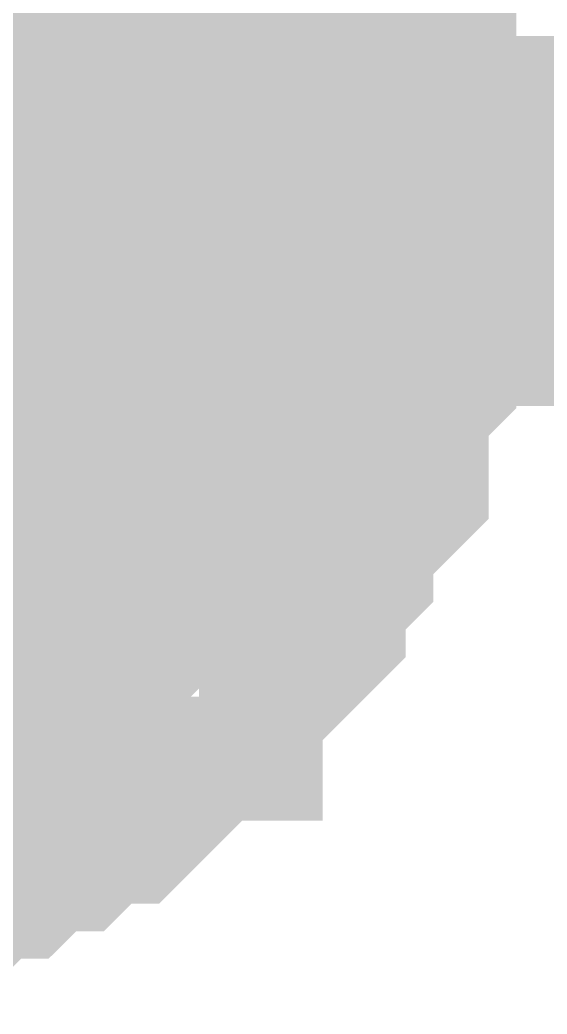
# Model space of a CAD drawing. Header units: inches. Extents: x 0 to 594, y 0 to 420.
# Drawn here: x 502.766 to 503.193, y 236.839 to 237.645 of the extents above; entities that cross this region are included whole.
import ezdxf

# ---------------------------------------------------------------- set-up
doc = ezdxf.new("R2010")
doc.units = ezdxf.units.IN
doc.layers.add('Sheet', color=255, linetype='Continuous')

msp = doc.modelspace()

# ---------------------------------------------------------------- linework, layer by layer
at = {"layer": 'Sheet'}
msp.add_lwpolyline([(502.24602, 237.50001, 0.508, 0.508, 1), (502.75402, 237.50001, 0.508, 0.508, 1)], format="xyseb", close=True, dxfattribs=at)
for points in [[(502.92896, 237.79544, 0.29972, 0.29972, 0), (502.92896, 237.77304, 0.29972, 0.29972, 0), (502.95136, 237.75064, 0.29972, 0.29972, 0), (502.95136, 237.72824, 0.29972, 0.29972, 0), (502.97376, 237.70585, 0.29972, 0.29972, 0), (502.97376, 237.68345, 0.29972, 0.29972, 0), (502.99615, 237.66105, 0.29972, 0.29972, 0), (502.99615, 237.63865, 0.29972, 0.29972, 0), (502.99615, 237.61625, 0.29972, 0.29972, 0), (503.01855, 237.59386, 0.29972, 0.29972, 0), (503.01855, 237.57146, 0.29972, 0.29972, 0), (503.01855, 237.52666, 0.29972, 0.29972, 0), (503.01855, 237.50427, 0.29972, 0.29972, 0), (503.01855, 237.48187, 0.29972, 0.29972, 0)], [(502.92896, 237.79544, 0.29972, 0.29972, 0), (502.92896, 237.77304, 0.29972, 0.29972, 0), (502.95136, 237.75064, 0.29972, 0.29972, 0), (502.95136, 237.72824, 0.29972, 0.29972, 0), (502.97376, 237.70585, 0.29972, 0.29972, 0), (502.97376, 237.68345, 0.29972, 0.29972, 0), (502.99615, 237.66105, 0.29972, 0.29972, 0), (502.99615, 237.63865, 0.29972, 0.29972, 0), (502.99615, 237.61625, 0.29972, 0.29972, 0), (503.01855, 237.59386, 0.29972, 0.29972, 0), (503.01855, 237.57146, 0.29972, 0.29972, 0), (503.01855, 237.52666, 0.29972, 0.29972, 0), (503.01855, 237.50427, 0.29972, 0.29972, 0), (503.01855, 237.48187, 0.29972, 0.29972, 0)], [(502.92896, 237.79544, 0.29972, 0.29972, 0), (502.92896, 237.77304, 0.29972, 0.29972, 0), (502.95136, 237.75064, 0.29972, 0.29972, 0), (502.95136, 237.72824, 0.29972, 0.29972, 0), (502.97376, 237.70585, 0.29972, 0.29972, 0), (502.97376, 237.68345, 0.29972, 0.29972, 0), (502.99615, 237.66105, 0.29972, 0.29972, 0), (502.99615, 237.63865, 0.29972, 0.29972, 0), (502.99615, 237.61625, 0.29972, 0.29972, 0), (503.01855, 237.59386, 0.29972, 0.29972, 0), (503.01855, 237.57146, 0.29972, 0.29972, 0), (503.01855, 237.52666, 0.29972, 0.29972, 0), (503.01855, 237.50427, 0.29972, 0.29972, 0), (503.01855, 237.48187, 0.29972, 0.29972, 0)], [(502.92896, 237.79544, 0.29972, 0.29972, 0), (502.92896, 237.77304, 0.29972, 0.29972, 0), (502.95136, 237.75064, 0.29972, 0.29972, 0), (502.95136, 237.72824, 0.29972, 0.29972, 0), (502.97376, 237.70585, 0.29972, 0.29972, 0), (502.97376, 237.68345, 0.29972, 0.29972, 0), (502.99615, 237.66105, 0.29972, 0.29972, 0), (502.99615, 237.63865, 0.29972, 0.29972, 0), (502.99615, 237.61625, 0.29972, 0.29972, 0), (503.01855, 237.59386, 0.29972, 0.29972, 0), (503.01855, 237.57146, 0.29972, 0.29972, 0), (503.01855, 237.52666, 0.29972, 0.29972, 0), (503.01855, 237.50427, 0.29972, 0.29972, 0), (503.01855, 237.48187, 0.29972, 0.29972, 0)], [(502.92896, 237.79544, 0.29972, 0.29972, 0), (502.92896, 237.77304, 0.29972, 0.29972, 0), (502.95136, 237.75064, 0.29972, 0.29972, 0), (502.95136, 237.72824, 0.29972, 0.29972, 0), (502.97376, 237.70585, 0.29972, 0.29972, 0), (502.97376, 237.68345, 0.29972, 0.29972, 0), (502.99615, 237.66105, 0.29972, 0.29972, 0), (502.99615, 237.63865, 0.29972, 0.29972, 0), (502.99615, 237.61625, 0.29972, 0.29972, 0), (503.01855, 237.59386, 0.29972, 0.29972, 0), (503.01855, 237.57146, 0.29972, 0.29972, 0), (503.01855, 237.52666, 0.29972, 0.29972, 0), (503.01855, 237.50427, 0.29972, 0.29972, 0), (503.01855, 237.48187, 0.29972, 0.29972, 0)], [(502.92896, 237.79544, 0.29972, 0.29972, 0), (502.92896, 237.77304, 0.29972, 0.29972, 0), (502.95136, 237.75064, 0.29972, 0.29972, 0), (502.95136, 237.72824, 0.29972, 0.29972, 0), (502.97376, 237.70585, 0.29972, 0.29972, 0), (502.97376, 237.68345, 0.29972, 0.29972, 0), (502.99615, 237.66105, 0.29972, 0.29972, 0), (502.99615, 237.63865, 0.29972, 0.29972, 0), (502.99615, 237.61625, 0.29972, 0.29972, 0), (503.01855, 237.59386, 0.29972, 0.29972, 0), (503.01855, 237.57146, 0.29972, 0.29972, 0), (503.01855, 237.52666, 0.29972, 0.29972, 0), (503.01855, 237.50427, 0.29972, 0.29972, 0), (503.01855, 237.48187, 0.29972, 0.29972, 0)], [(502.92896, 237.79544, 0.29972, 0.29972, 0), (502.92896, 237.77304, 0.29972, 0.29972, 0), (502.95136, 237.75064, 0.29972, 0.29972, 0), (502.95136, 237.72824, 0.29972, 0.29972, 0), (502.97376, 237.70585, 0.29972, 0.29972, 0), (502.97376, 237.68345, 0.29972, 0.29972, 0), (502.99615, 237.66105, 0.29972, 0.29972, 0), (502.99615, 237.63865, 0.29972, 0.29972, 0), (502.99615, 237.61625, 0.29972, 0.29972, 0), (503.01855, 237.59386, 0.29972, 0.29972, 0), (503.01855, 237.57146, 0.29972, 0.29972, 0), (503.01855, 237.52666, 0.29972, 0.29972, 0), (503.01855, 237.50427, 0.29972, 0.29972, 0), (503.01855, 237.48187, 0.29972, 0.29972, 0)], [(502.97376, 237.70585, 0.09906, 0.09906, 0), (502.97376, 237.68345, 0.09906, 0.09906, 0), (502.99615, 237.66105, 0.09906, 0.09906, 0), (502.99615, 237.63865, 0.09906, 0.09906, 0), (502.99615, 237.61625, 0.09906, 0.09906, 0), (503.01855, 237.59386, 0.09906, 0.09906, 0), (503.01855, 237.57146, 0.09906, 0.09906, 0), (503.01855, 237.52666, 0.09906, 0.09906, 0), (503.01855, 237.50427, 0.09906, 0.09906, 0), (503.01855, 237.48187, 0.09906, 0.09906, 0)], [(502.97376, 237.70585, 0.09906, 0.09906, 0), (502.97376, 237.68345, 0.09906, 0.09906, 0), (502.99615, 237.66105, 0.09906, 0.09906, 0), (502.99615, 237.63865, 0.09906, 0.09906, 0), (502.99615, 237.61625, 0.09906, 0.09906, 0), (503.01855, 237.59386, 0.09906, 0.09906, 0), (503.01855, 237.57146, 0.09906, 0.09906, 0), (503.01855, 237.52666, 0.09906, 0.09906, 0), (503.01855, 237.50427, 0.09906, 0.09906, 0), (503.01855, 237.48187, 0.09906, 0.09906, 0)], [(502.97376, 237.70585, 0.09906, 0.09906, 0), (502.97376, 237.68345, 0.09906, 0.09906, 0), (502.99615, 237.66105, 0.09906, 0.09906, 0), (502.99615, 237.63865, 0.09906, 0.09906, 0), (502.99615, 237.61625, 0.09906, 0.09906, 0), (503.01855, 237.59386, 0.09906, 0.09906, 0), (503.01855, 237.57146, 0.09906, 0.09906, 0), (503.01855, 237.52666, 0.09906, 0.09906, 0), (503.01855, 237.50427, 0.09906, 0.09906, 0), (503.01855, 237.48187, 0.09906, 0.09906, 0)], [(502.97376, 237.70585, 0.09906, 0.09906, 0), (502.97376, 237.68345, 0.09906, 0.09906, 0), (502.99615, 237.66105, 0.09906, 0.09906, 0), (502.99615, 237.63865, 0.09906, 0.09906, 0), (502.99615, 237.61625, 0.09906, 0.09906, 0), (503.01855, 237.59386, 0.09906, 0.09906, 0), (503.01855, 237.57146, 0.09906, 0.09906, 0), (503.01855, 237.52666, 0.09906, 0.09906, 0), (503.01855, 237.50427, 0.09906, 0.09906, 0), (503.01855, 237.48187, 0.09906, 0.09906, 0)], [(502.97376, 237.70585, 0.09906, 0.09906, 0), (502.97376, 237.68345, 0.09906, 0.09906, 0), (502.99615, 237.66105, 0.09906, 0.09906, 0), (502.99615, 237.63865, 0.09906, 0.09906, 0), (502.99615, 237.61625, 0.09906, 0.09906, 0), (503.01855, 237.59386, 0.09906, 0.09906, 0), (503.01855, 237.57146, 0.09906, 0.09906, 0), (503.01855, 237.52666, 0.09906, 0.09906, 0), (503.01855, 237.50427, 0.09906, 0.09906, 0), (503.01855, 237.48187, 0.09906, 0.09906, 0)], [(502.97376, 237.70585, 0.09906, 0.09906, 0), (502.97376, 237.68345, 0.09906, 0.09906, 0), (502.99615, 237.66105, 0.09906, 0.09906, 0), (502.99615, 237.63865, 0.09906, 0.09906, 0), (502.99615, 237.61625, 0.09906, 0.09906, 0), (503.01855, 237.59386, 0.09906, 0.09906, 0), (503.01855, 237.57146, 0.09906, 0.09906, 0), (503.01855, 237.52666, 0.09906, 0.09906, 0), (503.01855, 237.50427, 0.09906, 0.09906, 0), (503.01855, 237.48187, 0.09906, 0.09906, 0)], [(502.97376, 237.70585, 0.09906, 0.09906, 0), (502.97376, 237.68345, 0.09906, 0.09906, 0), (502.99615, 237.66105, 0.09906, 0.09906, 0), (502.99615, 237.63865, 0.09906, 0.09906, 0), (502.99615, 237.61625, 0.09906, 0.09906, 0), (503.01855, 237.59386, 0.09906, 0.09906, 0), (503.01855, 237.57146, 0.09906, 0.09906, 0), (503.01855, 237.52666, 0.09906, 0.09906, 0), (503.01855, 237.50427, 0.09906, 0.09906, 0), (503.01855, 237.48187, 0.09906, 0.09906, 0)], [(540.02036, 237.48187, 0.29972, 0.29972, 0), (532.51697, 237.48187, 0.29972, 0.29972, 0), (517.51018, 237.48187, 0.29972, 0.29972, 0), (502.50339, 237.48187, 0.29972, 0.29972, 0)], [(503.01855, 237.48187, 0.29972, 0.29972, 0), (503.01855, 237.45947, 0.29972, 0.29972, 0), (503.01855, 237.43707, 0.29972, 0.29972, 0), (503.01855, 237.41468, 0.29972, 0.29972, 0), (503.01855, 237.39228, 0.29972, 0.29972, 0), (502.99615, 237.36988, 0.29972, 0.29972, 0), (502.99615, 237.34748, 0.29972, 0.29972, 0), (502.99615, 237.30269, 0.29972, 0.29972, 0), (502.97376, 237.28029, 0.29972, 0.29972, 0), (502.97376, 237.28029, 0.29972, 0.29972, 0), (502.95136, 237.25789, 0.29972, 0.29972, 0), (502.95136, 237.2355, 0.29972, 0.29972, 0), (502.92896, 237.2131, 0.29972, 0.29972, 0), (502.92896, 237.1907, 0.29972, 0.29972, 0), (502.90656, 237.1683, 0.29972, 0.29972, 0), (502.88416, 237.1459, 0.29972, 0.29972, 0), (502.86177, 237.1459, 0.29972, 0.29972, 0), (502.86177, 237.12351, 0.29972, 0.29972, 0), (502.83937, 237.10111, 0.29972, 0.29972, 0), (502.81697, 237.07871, 0.29972, 0.29972, 0), (502.79457, 237.07871, 0.29972, 0.29972, 0), (502.77217, 237.05631, 0.29972, 0.29972, 0), (502.74977, 237.05631, 0.29972, 0.29972, 0), (502.72738, 237.03392, 0.29972, 0.29972, 0), (502.70498, 237.03392, 0.29972, 0.29972, 0), (502.68258, 237.01152, 0.29972, 0.29972, 0), (502.66018, 237.01152, 0.29972, 0.29972, 0), (502.63778, 237.01152, 0.29972, 0.29972, 0), (502.61539, 236.98912, 0.29972, 0.29972, 0)], [(503.01855, 237.48187, 0.29972, 0.29972, 0), (503.01855, 237.45947, 0.29972, 0.29972, 0), (503.01855, 237.43707, 0.29972, 0.29972, 0), (503.01855, 237.41468, 0.29972, 0.29972, 0), (503.01855, 237.39228, 0.29972, 0.29972, 0), (502.99615, 237.36988, 0.29972, 0.29972, 0), (502.99615, 237.34748, 0.29972, 0.29972, 0), (502.99615, 237.30269, 0.29972, 0.29972, 0), (502.97376, 237.28029, 0.29972, 0.29972, 0), (502.97376, 237.28029, 0.29972, 0.29972, 0), (502.95136, 237.25789, 0.29972, 0.29972, 0), (502.95136, 237.2355, 0.29972, 0.29972, 0), (502.92896, 237.2131, 0.29972, 0.29972, 0), (502.92896, 237.1907, 0.29972, 0.29972, 0), (502.90656, 237.1683, 0.29972, 0.29972, 0), (502.88416, 237.1459, 0.29972, 0.29972, 0), (502.86177, 237.1459, 0.29972, 0.29972, 0), (502.86177, 237.12351, 0.29972, 0.29972, 0), (502.83937, 237.10111, 0.29972, 0.29972, 0), (502.81697, 237.07871, 0.29972, 0.29972, 0), (502.79457, 237.07871, 0.29972, 0.29972, 0), (502.77217, 237.05631, 0.29972, 0.29972, 0), (502.74977, 237.05631, 0.29972, 0.29972, 0), (502.72738, 237.03392, 0.29972, 0.29972, 0), (502.70498, 237.03392, 0.29972, 0.29972, 0), (502.68258, 237.01152, 0.29972, 0.29972, 0), (502.66018, 237.01152, 0.29972, 0.29972, 0), (502.63778, 237.01152, 0.29972, 0.29972, 0), (502.61539, 236.98912, 0.29972, 0.29972, 0)], [(503.01855, 237.48187, 0.29972, 0.29972, 0), (503.01855, 237.45947, 0.29972, 0.29972, 0), (503.01855, 237.43707, 0.29972, 0.29972, 0), (503.01855, 237.41468, 0.29972, 0.29972, 0), (503.01855, 237.39228, 0.29972, 0.29972, 0), (502.99615, 237.36988, 0.29972, 0.29972, 0), (502.99615, 237.34748, 0.29972, 0.29972, 0), (502.99615, 237.30269, 0.29972, 0.29972, 0), (502.97376, 237.28029, 0.29972, 0.29972, 0), (502.97376, 237.28029, 0.29972, 0.29972, 0), (502.95136, 237.25789, 0.29972, 0.29972, 0), (502.95136, 237.2355, 0.29972, 0.29972, 0), (502.92896, 237.2131, 0.29972, 0.29972, 0), (502.92896, 237.1907, 0.29972, 0.29972, 0), (502.90656, 237.1683, 0.29972, 0.29972, 0), (502.88416, 237.1459, 0.29972, 0.29972, 0), (502.86177, 237.1459, 0.29972, 0.29972, 0), (502.86177, 237.12351, 0.29972, 0.29972, 0), (502.83937, 237.10111, 0.29972, 0.29972, 0), (502.81697, 237.07871, 0.29972, 0.29972, 0), (502.79457, 237.07871, 0.29972, 0.29972, 0), (502.77217, 237.05631, 0.29972, 0.29972, 0), (502.74977, 237.05631, 0.29972, 0.29972, 0), (502.72738, 237.03392, 0.29972, 0.29972, 0), (502.70498, 237.03392, 0.29972, 0.29972, 0), (502.68258, 237.01152, 0.29972, 0.29972, 0), (502.66018, 237.01152, 0.29972, 0.29972, 0), (502.63778, 237.01152, 0.29972, 0.29972, 0), (502.61539, 236.98912, 0.29972, 0.29972, 0)], [(503.01855, 237.48187, 0.29972, 0.29972, 0), (503.01855, 237.45947, 0.29972, 0.29972, 0), (503.01855, 237.43707, 0.29972, 0.29972, 0), (503.01855, 237.41468, 0.29972, 0.29972, 0), (503.01855, 237.39228, 0.29972, 0.29972, 0), (502.99615, 237.36988, 0.29972, 0.29972, 0), (502.99615, 237.34748, 0.29972, 0.29972, 0), (502.99615, 237.30269, 0.29972, 0.29972, 0), (502.97376, 237.28029, 0.29972, 0.29972, 0), (502.97376, 237.28029, 0.29972, 0.29972, 0), (502.95136, 237.25789, 0.29972, 0.29972, 0), (502.95136, 237.2355, 0.29972, 0.29972, 0), (502.92896, 237.2131, 0.29972, 0.29972, 0), (502.92896, 237.1907, 0.29972, 0.29972, 0), (502.90656, 237.1683, 0.29972, 0.29972, 0), (502.88416, 237.1459, 0.29972, 0.29972, 0), (502.86177, 237.1459, 0.29972, 0.29972, 0), (502.86177, 237.12351, 0.29972, 0.29972, 0), (502.83937, 237.10111, 0.29972, 0.29972, 0), (502.81697, 237.07871, 0.29972, 0.29972, 0), (502.79457, 237.07871, 0.29972, 0.29972, 0), (502.77217, 237.05631, 0.29972, 0.29972, 0), (502.74977, 237.05631, 0.29972, 0.29972, 0), (502.72738, 237.03392, 0.29972, 0.29972, 0), (502.70498, 237.03392, 0.29972, 0.29972, 0), (502.68258, 237.01152, 0.29972, 0.29972, 0), (502.66018, 237.01152, 0.29972, 0.29972, 0), (502.63778, 237.01152, 0.29972, 0.29972, 0), (502.61539, 236.98912, 0.29972, 0.29972, 0)], [(503.01855, 237.48187, 0.29972, 0.29972, 0), (503.01855, 237.45947, 0.29972, 0.29972, 0), (503.01855, 237.43707, 0.29972, 0.29972, 0), (503.01855, 237.41468, 0.29972, 0.29972, 0), (503.01855, 237.39228, 0.29972, 0.29972, 0), (502.99615, 237.36988, 0.29972, 0.29972, 0), (502.99615, 237.34748, 0.29972, 0.29972, 0), (502.99615, 237.30269, 0.29972, 0.29972, 0), (502.97376, 237.28029, 0.29972, 0.29972, 0), (502.97376, 237.28029, 0.29972, 0.29972, 0), (502.95136, 237.25789, 0.29972, 0.29972, 0), (502.95136, 237.2355, 0.29972, 0.29972, 0), (502.92896, 237.2131, 0.29972, 0.29972, 0), (502.92896, 237.1907, 0.29972, 0.29972, 0), (502.90656, 237.1683, 0.29972, 0.29972, 0), (502.88416, 237.1459, 0.29972, 0.29972, 0), (502.86177, 237.1459, 0.29972, 0.29972, 0), (502.86177, 237.12351, 0.29972, 0.29972, 0), (502.83937, 237.10111, 0.29972, 0.29972, 0), (502.81697, 237.07871, 0.29972, 0.29972, 0), (502.79457, 237.07871, 0.29972, 0.29972, 0), (502.77217, 237.05631, 0.29972, 0.29972, 0), (502.74977, 237.05631, 0.29972, 0.29972, 0), (502.72738, 237.03392, 0.29972, 0.29972, 0), (502.70498, 237.03392, 0.29972, 0.29972, 0), (502.68258, 237.01152, 0.29972, 0.29972, 0), (502.66018, 237.01152, 0.29972, 0.29972, 0), (502.63778, 237.01152, 0.29972, 0.29972, 0), (502.61539, 236.98912, 0.29972, 0.29972, 0)], [(503.01855, 237.48187, 0.29972, 0.29972, 0), (503.01855, 237.45947, 0.29972, 0.29972, 0), (503.01855, 237.43707, 0.29972, 0.29972, 0), (503.01855, 237.41468, 0.29972, 0.29972, 0), (503.01855, 237.39228, 0.29972, 0.29972, 0), (502.99615, 237.36988, 0.29972, 0.29972, 0), (502.99615, 237.34748, 0.29972, 0.29972, 0), (502.99615, 237.30269, 0.29972, 0.29972, 0), (502.97376, 237.28029, 0.29972, 0.29972, 0), (502.97376, 237.28029, 0.29972, 0.29972, 0), (502.95136, 237.25789, 0.29972, 0.29972, 0), (502.95136, 237.2355, 0.29972, 0.29972, 0), (502.92896, 237.2131, 0.29972, 0.29972, 0), (502.92896, 237.1907, 0.29972, 0.29972, 0), (502.90656, 237.1683, 0.29972, 0.29972, 0), (502.88416, 237.1459, 0.29972, 0.29972, 0), (502.86177, 237.1459, 0.29972, 0.29972, 0), (502.86177, 237.12351, 0.29972, 0.29972, 0), (502.83937, 237.10111, 0.29972, 0.29972, 0), (502.81697, 237.07871, 0.29972, 0.29972, 0), (502.79457, 237.07871, 0.29972, 0.29972, 0), (502.77217, 237.05631, 0.29972, 0.29972, 0), (502.74977, 237.05631, 0.29972, 0.29972, 0), (502.72738, 237.03392, 0.29972, 0.29972, 0), (502.70498, 237.03392, 0.29972, 0.29972, 0), (502.68258, 237.01152, 0.29972, 0.29972, 0), (502.66018, 237.01152, 0.29972, 0.29972, 0), (502.63778, 237.01152, 0.29972, 0.29972, 0), (502.61539, 236.98912, 0.29972, 0.29972, 0)], [(503.01855, 237.48187, 0.29972, 0.29972, 0), (503.01855, 237.45947, 0.29972, 0.29972, 0), (503.01855, 237.43707, 0.29972, 0.29972, 0), (503.01855, 237.41468, 0.29972, 0.29972, 0), (503.01855, 237.39228, 0.29972, 0.29972, 0), (502.99615, 237.36988, 0.29972, 0.29972, 0), (502.99615, 237.34748, 0.29972, 0.29972, 0), (502.99615, 237.30269, 0.29972, 0.29972, 0), (502.97376, 237.28029, 0.29972, 0.29972, 0), (502.97376, 237.28029, 0.29972, 0.29972, 0), (502.95136, 237.25789, 0.29972, 0.29972, 0), (502.95136, 237.2355, 0.29972, 0.29972, 0), (502.92896, 237.2131, 0.29972, 0.29972, 0), (502.92896, 237.1907, 0.29972, 0.29972, 0), (502.90656, 237.1683, 0.29972, 0.29972, 0), (502.88416, 237.1459, 0.29972, 0.29972, 0), (502.86177, 237.1459, 0.29972, 0.29972, 0), (502.86177, 237.12351, 0.29972, 0.29972, 0), (502.83937, 237.10111, 0.29972, 0.29972, 0), (502.81697, 237.07871, 0.29972, 0.29972, 0), (502.79457, 237.07871, 0.29972, 0.29972, 0), (502.77217, 237.05631, 0.29972, 0.29972, 0), (502.74977, 237.05631, 0.29972, 0.29972, 0), (502.72738, 237.03392, 0.29972, 0.29972, 0), (502.70498, 237.03392, 0.29972, 0.29972, 0), (502.68258, 237.01152, 0.29972, 0.29972, 0), (502.66018, 237.01152, 0.29972, 0.29972, 0), (502.63778, 237.01152, 0.29972, 0.29972, 0), (502.61539, 236.98912, 0.29972, 0.29972, 0)], [(503.01855, 237.48187, 0.29972, 0.29972, 0), (503.01855, 237.48187, 0.29972, 0.29972, 0), (503.01855, 237.48187, 0.29972, 0.29972, 0), (503.01855, 237.48187, 0.29972, 0.29972, 0), (503.01855, 237.48187, 0.29972, 0.29972, 0), (503.01855, 237.48187, 0.29972, 0.29972, 0), (503.01855, 237.48187, 0.29972, 0.29972, 0), (503.01855, 237.48187, 0.29972, 0.29972, 0), (503.01855, 237.48187, 0.29972, 0.29972, 0), (503.01855, 237.48187, 0.29972, 0.29972, 0), (503.01855, 237.48187, 0.29972, 0.29972, 0), (503.01855, 237.48187, 0.29972, 0.29972, 0), (503.01855, 237.48187, 0.29972, 0.29972, 0), (503.01855, 237.48187, 0.29972, 0.29972, 0), (503.01855, 237.48187, 0.29972, 0.29972, 0), (503.01855, 237.48187, 0.29972, 0.29972, 0), (503.01855, 237.48187, 0.29972, 0.29972, 0), (503.01855, 237.48187, 0.29972, 0.29972, 0), (503.01855, 237.48187, 0.29972, 0.29972, 0), (503.01855, 237.48187, 0.29972, 0.29972, 0), (503.01855, 237.48187, 0.29972, 0.29972, 0), (503.01855, 237.48187, 0.29972, 0.29972, 0), (503.01855, 237.48187, 0.29972, 0.29972, 0), (503.01855, 237.48187, 0.29972, 0.29972, 0), (503.01855, 237.48187, 0.29972, 0.29972, 0), (503.01855, 237.48187, 0.29972, 0.29972, 0), (503.01855, 237.48187, 0.29972, 0.29972, 0), (503.01855, 237.48187, 0.29972, 0.29972, 0), (503.01855, 237.48187, 0.29972, 0.29972, 0), (503.01855, 237.48187, 0.29972, 0.29972, 0), (503.01855, 237.48187, 0.29972, 0.29972, 0), (503.01855, 237.48187, 0.29972, 0.29972, 0), (503.01855, 237.48187, 0.29972, 0.29972, 0)], [(503.01855, 237.48187, 0.29972, 0.29972, 0), (503.01855, 237.48187, 0.29972, 0.29972, 0)], [(503.01855, 237.48187, 0.29972, 0.29972, 0), (503.01855, 237.48187, 0.29972, 0.29972, 0), (503.01855, 237.48187, 0.29972, 0.29972, 0), (503.01855, 237.48187, 0.29972, 0.29972, 0), (503.01855, 237.48187, 0.29972, 0.29972, 0), (503.01855, 237.48187, 0.29972, 0.29972, 0), (503.01855, 237.48187, 0.29972, 0.29972, 0), (503.01855, 237.48187, 0.29972, 0.29972, 0), (503.01855, 237.48187, 0.29972, 0.29972, 0), (503.01855, 237.48187, 0.29972, 0.29972, 0), (503.01855, 237.48187, 0.29972, 0.29972, 0), (503.01855, 237.48187, 0.29972, 0.29972, 0), (503.01855, 237.48187, 0.29972, 0.29972, 0), (503.01855, 237.48187, 0.29972, 0.29972, 0), (503.01855, 237.48187, 0.29972, 0.29972, 0), (503.01855, 237.48187, 0.29972, 0.29972, 0), (503.01855, 237.48187, 0.29972, 0.29972, 0), (503.01855, 237.48187, 0.29972, 0.29972, 0), (503.01855, 237.48187, 0.29972, 0.29972, 0), (503.01855, 237.48187, 0.29972, 0.29972, 0), (503.01855, 237.48187, 0.29972, 0.29972, 0), (503.01855, 237.48187, 0.29972, 0.29972, 0), (503.01855, 237.48187, 0.29972, 0.29972, 0), (503.01855, 237.48187, 0.29972, 0.29972, 0), (503.01855, 237.48187, 0.29972, 0.29972, 0), (503.01855, 237.48187, 0.29972, 0.29972, 0), (503.01855, 237.48187, 0.29972, 0.29972, 0), (503.01855, 237.48187, 0.29972, 0.29972, 0), (503.01855, 237.48187, 0.29972, 0.29972, 0), (503.01855, 237.48187, 0.29972, 0.29972, 0), (503.01855, 237.48187, 0.29972, 0.29972, 0), (503.01855, 237.48187, 0.29972, 0.29972, 0), (503.01855, 237.48187, 0.29972, 0.29972, 0)], [(503.01855, 237.48187, 0.29972, 0.29972, 0), (503.01855, 237.48187, 0.29972, 0.29972, 0)], [(503.01855, 237.48187, 0.29972, 0.29972, 0), (503.01855, 237.48187, 0.29972, 0.29972, 0), (503.01855, 237.48187, 0.29972, 0.29972, 0), (503.01855, 237.48187, 0.29972, 0.29972, 0), (503.01855, 237.48187, 0.29972, 0.29972, 0), (503.01855, 237.48187, 0.29972, 0.29972, 0), (503.01855, 237.48187, 0.29972, 0.29972, 0), (503.01855, 237.48187, 0.29972, 0.29972, 0), (503.01855, 237.48187, 0.29972, 0.29972, 0), (503.01855, 237.48187, 0.29972, 0.29972, 0), (503.01855, 237.48187, 0.29972, 0.29972, 0), (503.01855, 237.48187, 0.29972, 0.29972, 0), (503.01855, 237.48187, 0.29972, 0.29972, 0), (503.01855, 237.48187, 0.29972, 0.29972, 0), (503.01855, 237.48187, 0.29972, 0.29972, 0), (503.01855, 237.48187, 0.29972, 0.29972, 0), (503.01855, 237.48187, 0.29972, 0.29972, 0), (503.01855, 237.48187, 0.29972, 0.29972, 0), (503.01855, 237.48187, 0.29972, 0.29972, 0), (503.01855, 237.48187, 0.29972, 0.29972, 0), (503.01855, 237.48187, 0.29972, 0.29972, 0), (503.01855, 237.48187, 0.29972, 0.29972, 0), (503.01855, 237.48187, 0.29972, 0.29972, 0), (503.01855, 237.48187, 0.29972, 0.29972, 0), (503.01855, 237.48187, 0.29972, 0.29972, 0), (503.01855, 237.48187, 0.29972, 0.29972, 0), (503.01855, 237.48187, 0.29972, 0.29972, 0), (503.01855, 237.48187, 0.29972, 0.29972, 0), (503.01855, 237.48187, 0.29972, 0.29972, 0), (503.01855, 237.48187, 0.29972, 0.29972, 0), (503.01855, 237.48187, 0.29972, 0.29972, 0), (503.01855, 237.48187, 0.29972, 0.29972, 0), (503.01855, 237.48187, 0.29972, 0.29972, 0)], [(503.01855, 237.48187, 0.29972, 0.29972, 0), (503.01855, 237.48187, 0.29972, 0.29972, 0)], [(503.01855, 237.48187, 0.29972, 0.29972, 0), (503.01855, 237.48187, 0.29972, 0.29972, 0), (503.01855, 237.48187, 0.29972, 0.29972, 0), (503.01855, 237.48187, 0.29972, 0.29972, 0), (503.01855, 237.48187, 0.29972, 0.29972, 0), (503.01855, 237.48187, 0.29972, 0.29972, 0), (503.01855, 237.48187, 0.29972, 0.29972, 0), (503.01855, 237.48187, 0.29972, 0.29972, 0), (503.01855, 237.48187, 0.29972, 0.29972, 0), (503.01855, 237.48187, 0.29972, 0.29972, 0), (503.01855, 237.48187, 0.29972, 0.29972, 0), (503.01855, 237.48187, 0.29972, 0.29972, 0), (503.01855, 237.48187, 0.29972, 0.29972, 0), (503.01855, 237.48187, 0.29972, 0.29972, 0), (503.01855, 237.48187, 0.29972, 0.29972, 0), (503.01855, 237.48187, 0.29972, 0.29972, 0), (503.01855, 237.48187, 0.29972, 0.29972, 0), (503.01855, 237.48187, 0.29972, 0.29972, 0), (503.01855, 237.48187, 0.29972, 0.29972, 0), (503.01855, 237.48187, 0.29972, 0.29972, 0), (503.01855, 237.48187, 0.29972, 0.29972, 0), (503.01855, 237.48187, 0.29972, 0.29972, 0), (503.01855, 237.48187, 0.29972, 0.29972, 0), (503.01855, 237.48187, 0.29972, 0.29972, 0), (503.01855, 237.48187, 0.29972, 0.29972, 0), (503.01855, 237.48187, 0.29972, 0.29972, 0), (503.01855, 237.48187, 0.29972, 0.29972, 0), (503.01855, 237.48187, 0.29972, 0.29972, 0), (503.01855, 237.48187, 0.29972, 0.29972, 0), (503.01855, 237.48187, 0.29972, 0.29972, 0), (503.01855, 237.48187, 0.29972, 0.29972, 0), (503.01855, 237.48187, 0.29972, 0.29972, 0), (503.01855, 237.48187, 0.29972, 0.29972, 0)], [(503.01855, 237.48187, 0.29972, 0.29972, 0), (503.01855, 237.48187, 0.29972, 0.29972, 0)], [(503.01855, 237.48187, 0.29972, 0.29972, 0), (503.01855, 237.48187, 0.29972, 0.29972, 0), (503.01855, 237.48187, 0.29972, 0.29972, 0), (503.01855, 237.48187, 0.29972, 0.29972, 0), (503.01855, 237.48187, 0.29972, 0.29972, 0), (503.01855, 237.48187, 0.29972, 0.29972, 0), (503.01855, 237.48187, 0.29972, 0.29972, 0), (503.01855, 237.48187, 0.29972, 0.29972, 0), (503.01855, 237.48187, 0.29972, 0.29972, 0), (503.01855, 237.48187, 0.29972, 0.29972, 0), (503.01855, 237.48187, 0.29972, 0.29972, 0), (503.01855, 237.48187, 0.29972, 0.29972, 0), (503.01855, 237.48187, 0.29972, 0.29972, 0), (503.01855, 237.48187, 0.29972, 0.29972, 0), (503.01855, 237.48187, 0.29972, 0.29972, 0), (503.01855, 237.48187, 0.29972, 0.29972, 0), (503.01855, 237.48187, 0.29972, 0.29972, 0), (503.01855, 237.48187, 0.29972, 0.29972, 0), (503.01855, 237.48187, 0.29972, 0.29972, 0), (503.01855, 237.48187, 0.29972, 0.29972, 0), (503.01855, 237.48187, 0.29972, 0.29972, 0), (503.01855, 237.48187, 0.29972, 0.29972, 0), (503.01855, 237.48187, 0.29972, 0.29972, 0), (503.01855, 237.48187, 0.29972, 0.29972, 0), (503.01855, 237.48187, 0.29972, 0.29972, 0), (503.01855, 237.48187, 0.29972, 0.29972, 0), (503.01855, 237.48187, 0.29972, 0.29972, 0), (503.01855, 237.48187, 0.29972, 0.29972, 0), (503.01855, 237.48187, 0.29972, 0.29972, 0), (503.01855, 237.48187, 0.29972, 0.29972, 0), (503.01855, 237.48187, 0.29972, 0.29972, 0), (503.01855, 237.48187, 0.29972, 0.29972, 0), (503.01855, 237.48187, 0.29972, 0.29972, 0)], [(503.01855, 237.48187, 0.29972, 0.29972, 0), (503.01855, 237.48187, 0.29972, 0.29972, 0)], [(503.01855, 237.48187, 0.29972, 0.29972, 0), (503.01855, 237.48187, 0.29972, 0.29972, 0), (503.01855, 237.48187, 0.29972, 0.29972, 0), (503.01855, 237.48187, 0.29972, 0.29972, 0), (503.01855, 237.48187, 0.29972, 0.29972, 0), (503.01855, 237.48187, 0.29972, 0.29972, 0), (503.01855, 237.48187, 0.29972, 0.29972, 0), (503.01855, 237.48187, 0.29972, 0.29972, 0), (503.01855, 237.48187, 0.29972, 0.29972, 0), (503.01855, 237.48187, 0.29972, 0.29972, 0), (503.01855, 237.48187, 0.29972, 0.29972, 0), (503.01855, 237.48187, 0.29972, 0.29972, 0), (503.01855, 237.48187, 0.29972, 0.29972, 0), (503.01855, 237.48187, 0.29972, 0.29972, 0), (503.01855, 237.48187, 0.29972, 0.29972, 0), (503.01855, 237.48187, 0.29972, 0.29972, 0), (503.01855, 237.48187, 0.29972, 0.29972, 0), (503.01855, 237.48187, 0.29972, 0.29972, 0), (503.01855, 237.48187, 0.29972, 0.29972, 0), (503.01855, 237.48187, 0.29972, 0.29972, 0), (503.01855, 237.48187, 0.29972, 0.29972, 0), (503.01855, 237.48187, 0.29972, 0.29972, 0), (503.01855, 237.48187, 0.29972, 0.29972, 0), (503.01855, 237.48187, 0.29972, 0.29972, 0), (503.01855, 237.48187, 0.29972, 0.29972, 0), (503.01855, 237.48187, 0.29972, 0.29972, 0), (503.01855, 237.48187, 0.29972, 0.29972, 0), (503.01855, 237.48187, 0.29972, 0.29972, 0), (503.01855, 237.48187, 0.29972, 0.29972, 0), (503.01855, 237.48187, 0.29972, 0.29972, 0), (503.01855, 237.48187, 0.29972, 0.29972, 0), (503.01855, 237.48187, 0.29972, 0.29972, 0), (503.01855, 237.48187, 0.29972, 0.29972, 0)], [(503.01855, 237.48187, 0.29972, 0.29972, 0), (503.01855, 237.48187, 0.29972, 0.29972, 0)], [(503.01855, 237.48187, 0.29972, 0.29972, 0), (503.01855, 237.48187, 0.29972, 0.29972, 0), (503.01855, 237.48187, 0.29972, 0.29972, 0), (503.01855, 237.48187, 0.29972, 0.29972, 0), (503.01855, 237.48187, 0.29972, 0.29972, 0), (503.01855, 237.48187, 0.29972, 0.29972, 0), (503.01855, 237.48187, 0.29972, 0.29972, 0), (503.01855, 237.48187, 0.29972, 0.29972, 0), (503.01855, 237.48187, 0.29972, 0.29972, 0), (503.01855, 237.48187, 0.29972, 0.29972, 0), (503.01855, 237.48187, 0.29972, 0.29972, 0), (503.01855, 237.48187, 0.29972, 0.29972, 0), (503.01855, 237.48187, 0.29972, 0.29972, 0), (503.01855, 237.48187, 0.29972, 0.29972, 0), (503.01855, 237.48187, 0.29972, 0.29972, 0), (503.01855, 237.48187, 0.29972, 0.29972, 0), (503.01855, 237.48187, 0.29972, 0.29972, 0), (503.01855, 237.48187, 0.29972, 0.29972, 0), (503.01855, 237.48187, 0.29972, 0.29972, 0), (503.01855, 237.48187, 0.29972, 0.29972, 0), (503.01855, 237.48187, 0.29972, 0.29972, 0), (503.01855, 237.48187, 0.29972, 0.29972, 0), (503.01855, 237.48187, 0.29972, 0.29972, 0), (503.01855, 237.48187, 0.29972, 0.29972, 0), (503.01855, 237.48187, 0.29972, 0.29972, 0), (503.01855, 237.48187, 0.29972, 0.29972, 0), (503.01855, 237.48187, 0.29972, 0.29972, 0), (503.01855, 237.48187, 0.29972, 0.29972, 0), (503.01855, 237.48187, 0.29972, 0.29972, 0), (503.01855, 237.48187, 0.29972, 0.29972, 0), (503.01855, 237.48187, 0.29972, 0.29972, 0), (503.01855, 237.48187, 0.29972, 0.29972, 0), (503.01855, 237.48187, 0.29972, 0.29972, 0)], [(503.01855, 237.48187, 0.29972, 0.29972, 0), (503.01855, 237.48187, 0.29972, 0.29972, 0)], [(503.01855, 237.48187, 0.09906, 0.09906, 0), (503.01855, 237.45947, 0.09906, 0.09906, 0), (503.01855, 237.43707, 0.09906, 0.09906, 0), (503.01855, 237.41468, 0.09906, 0.09906, 0), (503.01855, 237.39228, 0.09906, 0.09906, 0), (502.99615, 237.36988, 0.09906, 0.09906, 0), (502.99615, 237.34748, 0.09906, 0.09906, 0), (502.99615, 237.30269, 0.09906, 0.09906, 0), (502.97376, 237.28029, 0.09906, 0.09906, 0), (502.97376, 237.28029, 0.09906, 0.09906, 0), (502.95136, 237.25789, 0.09906, 0.09906, 0), (502.95136, 237.2355, 0.09906, 0.09906, 0), (502.92896, 237.2131, 0.09906, 0.09906, 0), (502.92896, 237.1907, 0.09906, 0.09906, 0), (502.90656, 237.1683, 0.09906, 0.09906, 0), (502.88416, 237.1459, 0.09906, 0.09906, 0), (502.86177, 237.1459, 0.09906, 0.09906, 0), (502.86177, 237.12351, 0.09906, 0.09906, 0), (502.83937, 237.10111, 0.09906, 0.09906, 0), (502.81697, 237.07871, 0.09906, 0.09906, 0), (502.79457, 237.07871, 0.09906, 0.09906, 0), (502.77217, 237.05631, 0.09906, 0.09906, 0), (502.74977, 237.05631, 0.09906, 0.09906, 0), (502.72738, 237.03392, 0.09906, 0.09906, 0), (502.70498, 237.03392, 0.09906, 0.09906, 0)], [(503.01855, 237.48187, 0.09906, 0.09906, 0), (503.01855, 237.45947, 0.09906, 0.09906, 0), (503.01855, 237.43707, 0.09906, 0.09906, 0), (503.01855, 237.41468, 0.09906, 0.09906, 0), (503.01855, 237.39228, 0.09906, 0.09906, 0), (502.99615, 237.36988, 0.09906, 0.09906, 0), (502.99615, 237.34748, 0.09906, 0.09906, 0), (502.99615, 237.30269, 0.09906, 0.09906, 0), (502.97376, 237.28029, 0.09906, 0.09906, 0), (502.97376, 237.28029, 0.09906, 0.09906, 0), (502.95136, 237.25789, 0.09906, 0.09906, 0), (502.95136, 237.2355, 0.09906, 0.09906, 0), (502.92896, 237.2131, 0.09906, 0.09906, 0), (502.92896, 237.1907, 0.09906, 0.09906, 0), (502.90656, 237.1683, 0.09906, 0.09906, 0), (502.88416, 237.1459, 0.09906, 0.09906, 0), (502.86177, 237.1459, 0.09906, 0.09906, 0), (502.86177, 237.12351, 0.09906, 0.09906, 0), (502.83937, 237.10111, 0.09906, 0.09906, 0), (502.81697, 237.07871, 0.09906, 0.09906, 0), (502.79457, 237.07871, 0.09906, 0.09906, 0), (502.77217, 237.05631, 0.09906, 0.09906, 0), (502.74977, 237.05631, 0.09906, 0.09906, 0), (502.72738, 237.03392, 0.09906, 0.09906, 0), (502.70498, 237.03392, 0.09906, 0.09906, 0)], [(503.01855, 237.48187, 0.09906, 0.09906, 0), (503.01855, 237.45947, 0.09906, 0.09906, 0), (503.01855, 237.43707, 0.09906, 0.09906, 0), (503.01855, 237.41468, 0.09906, 0.09906, 0), (503.01855, 237.39228, 0.09906, 0.09906, 0), (502.99615, 237.36988, 0.09906, 0.09906, 0), (502.99615, 237.34748, 0.09906, 0.09906, 0), (502.99615, 237.30269, 0.09906, 0.09906, 0), (502.97376, 237.28029, 0.09906, 0.09906, 0), (502.97376, 237.28029, 0.09906, 0.09906, 0), (502.95136, 237.25789, 0.09906, 0.09906, 0), (502.95136, 237.2355, 0.09906, 0.09906, 0), (502.92896, 237.2131, 0.09906, 0.09906, 0), (502.92896, 237.1907, 0.09906, 0.09906, 0), (502.90656, 237.1683, 0.09906, 0.09906, 0), (502.88416, 237.1459, 0.09906, 0.09906, 0), (502.86177, 237.1459, 0.09906, 0.09906, 0), (502.86177, 237.12351, 0.09906, 0.09906, 0), (502.83937, 237.10111, 0.09906, 0.09906, 0), (502.81697, 237.07871, 0.09906, 0.09906, 0), (502.79457, 237.07871, 0.09906, 0.09906, 0), (502.77217, 237.05631, 0.09906, 0.09906, 0), (502.74977, 237.05631, 0.09906, 0.09906, 0), (502.72738, 237.03392, 0.09906, 0.09906, 0), (502.70498, 237.03392, 0.09906, 0.09906, 0)], [(503.01855, 237.48187, 0.09906, 0.09906, 0), (503.01855, 237.45947, 0.09906, 0.09906, 0), (503.01855, 237.43707, 0.09906, 0.09906, 0), (503.01855, 237.41468, 0.09906, 0.09906, 0), (503.01855, 237.39228, 0.09906, 0.09906, 0), (502.99615, 237.36988, 0.09906, 0.09906, 0), (502.99615, 237.34748, 0.09906, 0.09906, 0), (502.99615, 237.30269, 0.09906, 0.09906, 0), (502.97376, 237.28029, 0.09906, 0.09906, 0), (502.97376, 237.28029, 0.09906, 0.09906, 0), (502.95136, 237.25789, 0.09906, 0.09906, 0), (502.95136, 237.2355, 0.09906, 0.09906, 0), (502.92896, 237.2131, 0.09906, 0.09906, 0), (502.92896, 237.1907, 0.09906, 0.09906, 0), (502.90656, 237.1683, 0.09906, 0.09906, 0), (502.88416, 237.1459, 0.09906, 0.09906, 0), (502.86177, 237.1459, 0.09906, 0.09906, 0), (502.86177, 237.12351, 0.09906, 0.09906, 0), (502.83937, 237.10111, 0.09906, 0.09906, 0), (502.81697, 237.07871, 0.09906, 0.09906, 0), (502.79457, 237.07871, 0.09906, 0.09906, 0), (502.77217, 237.05631, 0.09906, 0.09906, 0), (502.74977, 237.05631, 0.09906, 0.09906, 0), (502.72738, 237.03392, 0.09906, 0.09906, 0), (502.70498, 237.03392, 0.09906, 0.09906, 0)], [(503.01855, 237.48187, 0.09906, 0.09906, 0), (503.01855, 237.45947, 0.09906, 0.09906, 0), (503.01855, 237.43707, 0.09906, 0.09906, 0), (503.01855, 237.41468, 0.09906, 0.09906, 0), (503.01855, 237.39228, 0.09906, 0.09906, 0), (502.99615, 237.36988, 0.09906, 0.09906, 0), (502.99615, 237.34748, 0.09906, 0.09906, 0), (502.99615, 237.30269, 0.09906, 0.09906, 0), (502.97376, 237.28029, 0.09906, 0.09906, 0), (502.97376, 237.28029, 0.09906, 0.09906, 0), (502.95136, 237.25789, 0.09906, 0.09906, 0), (502.95136, 237.2355, 0.09906, 0.09906, 0), (502.92896, 237.2131, 0.09906, 0.09906, 0), (502.92896, 237.1907, 0.09906, 0.09906, 0), (502.90656, 237.1683, 0.09906, 0.09906, 0), (502.88416, 237.1459, 0.09906, 0.09906, 0), (502.86177, 237.1459, 0.09906, 0.09906, 0), (502.86177, 237.12351, 0.09906, 0.09906, 0), (502.83937, 237.10111, 0.09906, 0.09906, 0), (502.81697, 237.07871, 0.09906, 0.09906, 0), (502.79457, 237.07871, 0.09906, 0.09906, 0), (502.77217, 237.05631, 0.09906, 0.09906, 0), (502.74977, 237.05631, 0.09906, 0.09906, 0), (502.72738, 237.03392, 0.09906, 0.09906, 0), (502.70498, 237.03392, 0.09906, 0.09906, 0)], [(503.01855, 237.48187, 0.09906, 0.09906, 0), (503.01855, 237.45947, 0.09906, 0.09906, 0), (503.01855, 237.43707, 0.09906, 0.09906, 0), (503.01855, 237.41468, 0.09906, 0.09906, 0), (503.01855, 237.39228, 0.09906, 0.09906, 0), (502.99615, 237.36988, 0.09906, 0.09906, 0), (502.99615, 237.34748, 0.09906, 0.09906, 0), (502.99615, 237.30269, 0.09906, 0.09906, 0), (502.97376, 237.28029, 0.09906, 0.09906, 0), (502.97376, 237.28029, 0.09906, 0.09906, 0), (502.95136, 237.25789, 0.09906, 0.09906, 0), (502.95136, 237.2355, 0.09906, 0.09906, 0), (502.92896, 237.2131, 0.09906, 0.09906, 0), (502.92896, 237.1907, 0.09906, 0.09906, 0), (502.90656, 237.1683, 0.09906, 0.09906, 0), (502.88416, 237.1459, 0.09906, 0.09906, 0), (502.86177, 237.1459, 0.09906, 0.09906, 0), (502.86177, 237.12351, 0.09906, 0.09906, 0), (502.83937, 237.10111, 0.09906, 0.09906, 0), (502.81697, 237.07871, 0.09906, 0.09906, 0), (502.79457, 237.07871, 0.09906, 0.09906, 0), (502.77217, 237.05631, 0.09906, 0.09906, 0), (502.74977, 237.05631, 0.09906, 0.09906, 0), (502.72738, 237.03392, 0.09906, 0.09906, 0), (502.70498, 237.03392, 0.09906, 0.09906, 0)], [(503.01855, 237.48187, 0.09906, 0.09906, 0), (503.01855, 237.45947, 0.09906, 0.09906, 0), (503.01855, 237.43707, 0.09906, 0.09906, 0), (503.01855, 237.41468, 0.09906, 0.09906, 0), (503.01855, 237.39228, 0.09906, 0.09906, 0), (502.99615, 237.36988, 0.09906, 0.09906, 0), (502.99615, 237.34748, 0.09906, 0.09906, 0), (502.99615, 237.30269, 0.09906, 0.09906, 0), (502.97376, 237.28029, 0.09906, 0.09906, 0), (502.97376, 237.28029, 0.09906, 0.09906, 0), (502.95136, 237.25789, 0.09906, 0.09906, 0), (502.95136, 237.2355, 0.09906, 0.09906, 0), (502.92896, 237.2131, 0.09906, 0.09906, 0), (502.92896, 237.1907, 0.09906, 0.09906, 0), (502.90656, 237.1683, 0.09906, 0.09906, 0), (502.88416, 237.1459, 0.09906, 0.09906, 0), (502.86177, 237.1459, 0.09906, 0.09906, 0), (502.86177, 237.12351, 0.09906, 0.09906, 0), (502.83937, 237.10111, 0.09906, 0.09906, 0), (502.81697, 237.07871, 0.09906, 0.09906, 0), (502.79457, 237.07871, 0.09906, 0.09906, 0), (502.77217, 237.05631, 0.09906, 0.09906, 0), (502.74977, 237.05631, 0.09906, 0.09906, 0), (502.72738, 237.03392, 0.09906, 0.09906, 0), (502.70498, 237.03392, 0.09906, 0.09906, 0)], [(503.01855, 237.48187, 0.09906, 0.09906, 0), (503.01855, 237.48187, 0.09906, 0.09906, 0), (503.01855, 237.48187, 0.09906, 0.09906, 0), (503.01855, 237.48187, 0.09906, 0.09906, 0), (503.01855, 237.48187, 0.09906, 0.09906, 0), (503.01855, 237.48187, 0.09906, 0.09906, 0), (503.01855, 237.48187, 0.09906, 0.09906, 0), (503.01855, 237.48187, 0.09906, 0.09906, 0), (503.01855, 237.48187, 0.09906, 0.09906, 0), (503.01855, 237.48187, 0.09906, 0.09906, 0), (503.01855, 237.48187, 0.09906, 0.09906, 0), (503.01855, 237.48187, 0.09906, 0.09906, 0), (503.01855, 237.48187, 0.09906, 0.09906, 0), (503.01855, 237.48187, 0.09906, 0.09906, 0), (503.01855, 237.48187, 0.09906, 0.09906, 0), (503.01855, 237.48187, 0.09906, 0.09906, 0), (503.01855, 237.48187, 0.09906, 0.09906, 0), (503.01855, 237.48187, 0.09906, 0.09906, 0), (503.01855, 237.48187, 0.09906, 0.09906, 0), (503.01855, 237.48187, 0.09906, 0.09906, 0), (503.01855, 237.48187, 0.09906, 0.09906, 0), (503.01855, 237.48187, 0.09906, 0.09906, 0), (503.01855, 237.48187, 0.09906, 0.09906, 0), (503.01855, 237.48187, 0.09906, 0.09906, 0), (503.01855, 237.48187, 0.09906, 0.09906, 0), (503.01855, 237.48187, 0.09906, 0.09906, 0), (503.01855, 237.48187, 0.09906, 0.09906, 0), (503.01855, 237.48187, 0.09906, 0.09906, 0), (503.01855, 237.48187, 0.09906, 0.09906, 0), (503.01855, 237.48187, 0.09906, 0.09906, 0), (503.01855, 237.48187, 0.09906, 0.09906, 0), (503.01855, 237.48187, 0.09906, 0.09906, 0), (503.01855, 237.48187, 0.09906, 0.09906, 0)], [(503.01855, 237.48187, 0.09906, 0.09906, 0), (503.01855, 237.48187, 0.09906, 0.09906, 0)], [(503.01855, 237.48187, 0.09906, 0.09906, 0), (503.01855, 237.48187, 0.09906, 0.09906, 0), (503.01855, 237.48187, 0.09906, 0.09906, 0), (503.01855, 237.48187, 0.09906, 0.09906, 0), (503.01855, 237.48187, 0.09906, 0.09906, 0), (503.01855, 237.48187, 0.09906, 0.09906, 0), (503.01855, 237.48187, 0.09906, 0.09906, 0), (503.01855, 237.48187, 0.09906, 0.09906, 0), (503.01855, 237.48187, 0.09906, 0.09906, 0), (503.01855, 237.48187, 0.09906, 0.09906, 0), (503.01855, 237.48187, 0.09906, 0.09906, 0), (503.01855, 237.48187, 0.09906, 0.09906, 0), (503.01855, 237.48187, 0.09906, 0.09906, 0), (503.01855, 237.48187, 0.09906, 0.09906, 0), (503.01855, 237.48187, 0.09906, 0.09906, 0), (503.01855, 237.48187, 0.09906, 0.09906, 0), (503.01855, 237.48187, 0.09906, 0.09906, 0), (503.01855, 237.48187, 0.09906, 0.09906, 0), (503.01855, 237.48187, 0.09906, 0.09906, 0), (503.01855, 237.48187, 0.09906, 0.09906, 0), (503.01855, 237.48187, 0.09906, 0.09906, 0), (503.01855, 237.48187, 0.09906, 0.09906, 0), (503.01855, 237.48187, 0.09906, 0.09906, 0), (503.01855, 237.48187, 0.09906, 0.09906, 0), (503.01855, 237.48187, 0.09906, 0.09906, 0), (503.01855, 237.48187, 0.09906, 0.09906, 0), (503.01855, 237.48187, 0.09906, 0.09906, 0), (503.01855, 237.48187, 0.09906, 0.09906, 0), (503.01855, 237.48187, 0.09906, 0.09906, 0), (503.01855, 237.48187, 0.09906, 0.09906, 0), (503.01855, 237.48187, 0.09906, 0.09906, 0), (503.01855, 237.48187, 0.09906, 0.09906, 0), (503.01855, 237.48187, 0.09906, 0.09906, 0)], [(503.01855, 237.48187, 0.09906, 0.09906, 0), (503.01855, 237.48187, 0.09906, 0.09906, 0)], [(503.01855, 237.48187, 0.09906, 0.09906, 0), (503.01855, 237.48187, 0.09906, 0.09906, 0), (503.01855, 237.48187, 0.09906, 0.09906, 0), (503.01855, 237.48187, 0.09906, 0.09906, 0), (503.01855, 237.48187, 0.09906, 0.09906, 0), (503.01855, 237.48187, 0.09906, 0.09906, 0), (503.01855, 237.48187, 0.09906, 0.09906, 0), (503.01855, 237.48187, 0.09906, 0.09906, 0), (503.01855, 237.48187, 0.09906, 0.09906, 0), (503.01855, 237.48187, 0.09906, 0.09906, 0), (503.01855, 237.48187, 0.09906, 0.09906, 0), (503.01855, 237.48187, 0.09906, 0.09906, 0), (503.01855, 237.48187, 0.09906, 0.09906, 0), (503.01855, 237.48187, 0.09906, 0.09906, 0), (503.01855, 237.48187, 0.09906, 0.09906, 0), (503.01855, 237.48187, 0.09906, 0.09906, 0), (503.01855, 237.48187, 0.09906, 0.09906, 0), (503.01855, 237.48187, 0.09906, 0.09906, 0), (503.01855, 237.48187, 0.09906, 0.09906, 0), (503.01855, 237.48187, 0.09906, 0.09906, 0), (503.01855, 237.48187, 0.09906, 0.09906, 0), (503.01855, 237.48187, 0.09906, 0.09906, 0), (503.01855, 237.48187, 0.09906, 0.09906, 0), (503.01855, 237.48187, 0.09906, 0.09906, 0), (503.01855, 237.48187, 0.09906, 0.09906, 0), (503.01855, 237.48187, 0.09906, 0.09906, 0), (503.01855, 237.48187, 0.09906, 0.09906, 0), (503.01855, 237.48187, 0.09906, 0.09906, 0), (503.01855, 237.48187, 0.09906, 0.09906, 0), (503.01855, 237.48187, 0.09906, 0.09906, 0), (503.01855, 237.48187, 0.09906, 0.09906, 0), (503.01855, 237.48187, 0.09906, 0.09906, 0), (503.01855, 237.48187, 0.09906, 0.09906, 0)], [(503.01855, 237.48187, 0.09906, 0.09906, 0), (503.01855, 237.48187, 0.09906, 0.09906, 0)], [(503.01855, 237.48187, 0.09906, 0.09906, 0), (503.01855, 237.48187, 0.09906, 0.09906, 0), (503.01855, 237.48187, 0.09906, 0.09906, 0), (503.01855, 237.48187, 0.09906, 0.09906, 0), (503.01855, 237.48187, 0.09906, 0.09906, 0), (503.01855, 237.48187, 0.09906, 0.09906, 0), (503.01855, 237.48187, 0.09906, 0.09906, 0), (503.01855, 237.48187, 0.09906, 0.09906, 0), (503.01855, 237.48187, 0.09906, 0.09906, 0), (503.01855, 237.48187, 0.09906, 0.09906, 0), (503.01855, 237.48187, 0.09906, 0.09906, 0), (503.01855, 237.48187, 0.09906, 0.09906, 0), (503.01855, 237.48187, 0.09906, 0.09906, 0), (503.01855, 237.48187, 0.09906, 0.09906, 0), (503.01855, 237.48187, 0.09906, 0.09906, 0), (503.01855, 237.48187, 0.09906, 0.09906, 0), (503.01855, 237.48187, 0.09906, 0.09906, 0), (503.01855, 237.48187, 0.09906, 0.09906, 0), (503.01855, 237.48187, 0.09906, 0.09906, 0), (503.01855, 237.48187, 0.09906, 0.09906, 0), (503.01855, 237.48187, 0.09906, 0.09906, 0), (503.01855, 237.48187, 0.09906, 0.09906, 0), (503.01855, 237.48187, 0.09906, 0.09906, 0), (503.01855, 237.48187, 0.09906, 0.09906, 0), (503.01855, 237.48187, 0.09906, 0.09906, 0), (503.01855, 237.48187, 0.09906, 0.09906, 0), (503.01855, 237.48187, 0.09906, 0.09906, 0), (503.01855, 237.48187, 0.09906, 0.09906, 0), (503.01855, 237.48187, 0.09906, 0.09906, 0), (503.01855, 237.48187, 0.09906, 0.09906, 0), (503.01855, 237.48187, 0.09906, 0.09906, 0), (503.01855, 237.48187, 0.09906, 0.09906, 0), (503.01855, 237.48187, 0.09906, 0.09906, 0)], [(503.01855, 237.48187, 0.09906, 0.09906, 0), (503.01855, 237.48187, 0.09906, 0.09906, 0)], [(503.01855, 237.48187, 0.09906, 0.09906, 0), (503.01855, 237.48187, 0.09906, 0.09906, 0), (503.01855, 237.48187, 0.09906, 0.09906, 0), (503.01855, 237.48187, 0.09906, 0.09906, 0), (503.01855, 237.48187, 0.09906, 0.09906, 0), (503.01855, 237.48187, 0.09906, 0.09906, 0), (503.01855, 237.48187, 0.09906, 0.09906, 0), (503.01855, 237.48187, 0.09906, 0.09906, 0), (503.01855, 237.48187, 0.09906, 0.09906, 0), (503.01855, 237.48187, 0.09906, 0.09906, 0), (503.01855, 237.48187, 0.09906, 0.09906, 0), (503.01855, 237.48187, 0.09906, 0.09906, 0), (503.01855, 237.48187, 0.09906, 0.09906, 0), (503.01855, 237.48187, 0.09906, 0.09906, 0), (503.01855, 237.48187, 0.09906, 0.09906, 0), (503.01855, 237.48187, 0.09906, 0.09906, 0), (503.01855, 237.48187, 0.09906, 0.09906, 0), (503.01855, 237.48187, 0.09906, 0.09906, 0), (503.01855, 237.48187, 0.09906, 0.09906, 0), (503.01855, 237.48187, 0.09906, 0.09906, 0), (503.01855, 237.48187, 0.09906, 0.09906, 0), (503.01855, 237.48187, 0.09906, 0.09906, 0), (503.01855, 237.48187, 0.09906, 0.09906, 0), (503.01855, 237.48187, 0.09906, 0.09906, 0), (503.01855, 237.48187, 0.09906, 0.09906, 0), (503.01855, 237.48187, 0.09906, 0.09906, 0), (503.01855, 237.48187, 0.09906, 0.09906, 0), (503.01855, 237.48187, 0.09906, 0.09906, 0), (503.01855, 237.48187, 0.09906, 0.09906, 0), (503.01855, 237.48187, 0.09906, 0.09906, 0), (503.01855, 237.48187, 0.09906, 0.09906, 0), (503.01855, 237.48187, 0.09906, 0.09906, 0), (503.01855, 237.48187, 0.09906, 0.09906, 0)], [(503.01855, 237.48187, 0.09906, 0.09906, 0), (503.01855, 237.48187, 0.09906, 0.09906, 0)], [(503.01855, 237.48187, 0.09906, 0.09906, 0), (503.01855, 237.48187, 0.09906, 0.09906, 0), (503.01855, 237.48187, 0.09906, 0.09906, 0), (503.01855, 237.48187, 0.09906, 0.09906, 0), (503.01855, 237.48187, 0.09906, 0.09906, 0), (503.01855, 237.48187, 0.09906, 0.09906, 0), (503.01855, 237.48187, 0.09906, 0.09906, 0), (503.01855, 237.48187, 0.09906, 0.09906, 0), (503.01855, 237.48187, 0.09906, 0.09906, 0), (503.01855, 237.48187, 0.09906, 0.09906, 0), (503.01855, 237.48187, 0.09906, 0.09906, 0), (503.01855, 237.48187, 0.09906, 0.09906, 0), (503.01855, 237.48187, 0.09906, 0.09906, 0), (503.01855, 237.48187, 0.09906, 0.09906, 0), (503.01855, 237.48187, 0.09906, 0.09906, 0), (503.01855, 237.48187, 0.09906, 0.09906, 0), (503.01855, 237.48187, 0.09906, 0.09906, 0), (503.01855, 237.48187, 0.09906, 0.09906, 0), (503.01855, 237.48187, 0.09906, 0.09906, 0), (503.01855, 237.48187, 0.09906, 0.09906, 0), (503.01855, 237.48187, 0.09906, 0.09906, 0), (503.01855, 237.48187, 0.09906, 0.09906, 0), (503.01855, 237.48187, 0.09906, 0.09906, 0), (503.01855, 237.48187, 0.09906, 0.09906, 0), (503.01855, 237.48187, 0.09906, 0.09906, 0), (503.01855, 237.48187, 0.09906, 0.09906, 0), (503.01855, 237.48187, 0.09906, 0.09906, 0), (503.01855, 237.48187, 0.09906, 0.09906, 0), (503.01855, 237.48187, 0.09906, 0.09906, 0), (503.01855, 237.48187, 0.09906, 0.09906, 0), (503.01855, 237.48187, 0.09906, 0.09906, 0), (503.01855, 237.48187, 0.09906, 0.09906, 0), (503.01855, 237.48187, 0.09906, 0.09906, 0)], [(503.01855, 237.48187, 0.09906, 0.09906, 0), (503.01855, 237.48187, 0.09906, 0.09906, 0)], [(503.01855, 237.48187, 0.09906, 0.09906, 0), (503.01855, 237.48187, 0.09906, 0.09906, 0), (503.01855, 237.48187, 0.09906, 0.09906, 0), (503.01855, 237.48187, 0.09906, 0.09906, 0), (503.01855, 237.48187, 0.09906, 0.09906, 0), (503.01855, 237.48187, 0.09906, 0.09906, 0), (503.01855, 237.48187, 0.09906, 0.09906, 0), (503.01855, 237.48187, 0.09906, 0.09906, 0), (503.01855, 237.48187, 0.09906, 0.09906, 0), (503.01855, 237.48187, 0.09906, 0.09906, 0), (503.01855, 237.48187, 0.09906, 0.09906, 0), (503.01855, 237.48187, 0.09906, 0.09906, 0), (503.01855, 237.48187, 0.09906, 0.09906, 0), (503.01855, 237.48187, 0.09906, 0.09906, 0), (503.01855, 237.48187, 0.09906, 0.09906, 0), (503.01855, 237.48187, 0.09906, 0.09906, 0), (503.01855, 237.48187, 0.09906, 0.09906, 0), (503.01855, 237.48187, 0.09906, 0.09906, 0), (503.01855, 237.48187, 0.09906, 0.09906, 0), (503.01855, 237.48187, 0.09906, 0.09906, 0), (503.01855, 237.48187, 0.09906, 0.09906, 0), (503.01855, 237.48187, 0.09906, 0.09906, 0), (503.01855, 237.48187, 0.09906, 0.09906, 0), (503.01855, 237.48187, 0.09906, 0.09906, 0), (503.01855, 237.48187, 0.09906, 0.09906, 0), (503.01855, 237.48187, 0.09906, 0.09906, 0), (503.01855, 237.48187, 0.09906, 0.09906, 0), (503.01855, 237.48187, 0.09906, 0.09906, 0), (503.01855, 237.48187, 0.09906, 0.09906, 0), (503.01855, 237.48187, 0.09906, 0.09906, 0), (503.01855, 237.48187, 0.09906, 0.09906, 0), (503.01855, 237.48187, 0.09906, 0.09906, 0), (503.01855, 237.48187, 0.09906, 0.09906, 0)], [(503.01855, 237.48187, 0.09906, 0.09906, 0), (503.01855, 237.48187, 0.09906, 0.09906, 0)]]:
    msp.add_lwpolyline(points, format="xyseb", dxfattribs=at)

doc.saveas('drawing.dxf')
